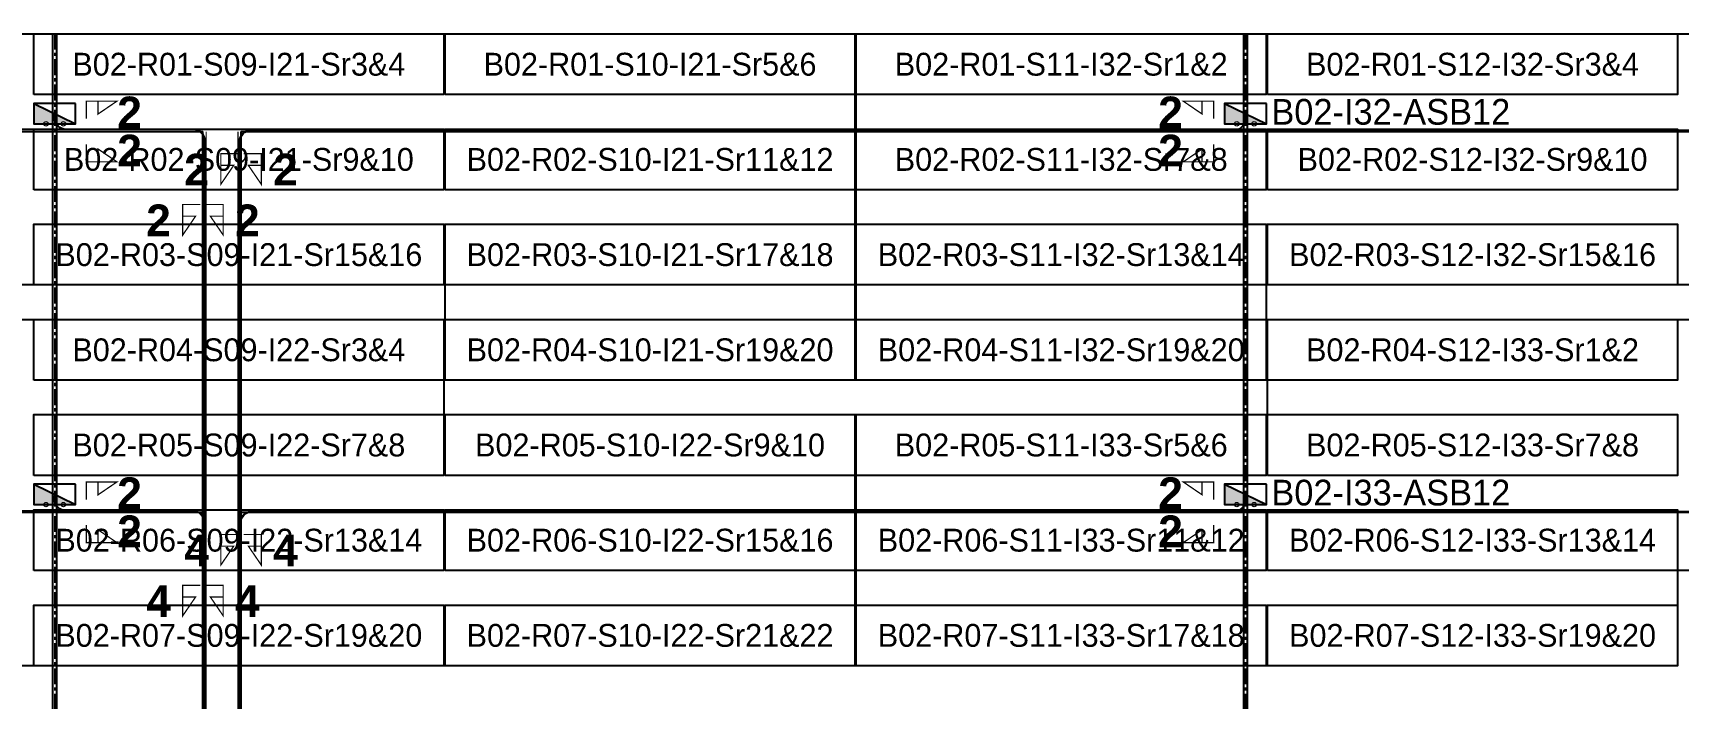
# Model space of a CAD drawing. Header units: metres. Extents: x 531689 to 532245, y 2673919 to 2674172.
# Drawn here: x 531985.8 to 532115.4, y 2674119.2 to 2674171.7 of the extents above; entities that cross this region are included whole.
import ezdxf
from ezdxf.enums import TextEntityAlignment as Align

# ---------------------------------------------------------------- set-up
doc = ezdxf.new("R2010")
doc.units = ezdxf.units.M
doc.header["$MEASUREMENT"] = 0
doc.linetypes.add('CENTER', pattern=[2, 1.25, -0.25, 0.25, -0.25])
doc.layers.add('Boundary-12.5 MW Block', color=6, linetype='Continuous', lineweight=9)
doc.layers.add('PILE', color=1, linetype='Continuous', lineweight=15)
for name, color, linetype in [('DC Trench BL-02', 40, 'Continuous'), ('E-Inverter Grouping', 2, 'Continuous'), ('Inverter Block-02', 7, 'Continuous'), ('LT Cable(AG) INV to LT Panel BL-02', 2, 'Continuous'), ('Messenger Wire Block-02 (Master Path)', 30, 'Continuous'), ('Messenger Wire Block-02 (MW Path)', 191, 'Continuous'), ('MMS Table Block-02', 8, 'Continuous'), ('Plan Line - DC BL-02', 40, 'Continuous'), ('Section Marking BL-02', 2, 'Continuous')]:
    doc.layers.add(name, color=color, linetype=linetype)
doc.styles.add('BoldTextStyle', font='arialbd.ttf')
doc.styles.get("Standard").update_dxf_attribs({"font": 'Adani Regular.ttf'})

# ---------------------------------------------------------------- blocks, each defined once
blk = doc.blocks.new('MMS Table (32.292 x 4.788)')
at = {"color": 0}
blk.add_lwpolyline([(0, -0.002), (0, 4.786), (32.292, 4.786), (32.292, -0.002)], close=True, dxfattribs=at)
at = {"color": 7}
blk.add_attdef('ID1', text='', height=1.8, dxfattribs=at).set_placement((16.146, 2.392), align=Align.MIDDLE_CENTER)
blk = doc.blocks.new('Inverter Block')
h = blk.add_hatch(color=0)
h.dxf.hatch_style = 1
h.paths.add_polyline_path([(-1.46, 2.27), (-1.46, 0.85), (1.46, 0.85)])
at = {"color": 0}
blk.add_lwpolyline([(1.46, 2.27), (-1.46, 2.27), (-1.46, 0.85), (1.46, 0.85)], close=True, dxfattribs=at)
blk.add_lwpolyline([(-1.46, 2.27), (1.46, 0.85)], dxfattribs=at)
at = {"layer": 'PILE'}
for centre in [(-0.61, 0.85), (0.61, 0.85)]:
    blk.add_circle(centre, 0.156, dxfattribs=at)
at = {"color": 7}
blk.add_attdef('ID', (-1.46, 3.01), '', height=1.8, dxfattribs=at)

msp = doc.modelspace()

# ---------------------------------------------------------------- linework, layer by layer
at = {"layer": 'Boundary-12.5 MW Block', "const_width": 0.05}
msp.add_lwpolyline([(531689.41, 2674066.58), (531721.8, 2674066.58), (531721.8, 2674171.58), (532244.88, 2674171.58), (532244.88, 2673926.79), (531953.35, 2673926.79), (531953.35, 2673919.29), (531888.66, 2673919.29), (531888.66, 2673934.29), (531856.27, 2673934.29), (531856.27, 2673949.29), (531818.98, 2673949.29), (531818.98, 2673956.79), (531786.59, 2673956.79), (531786.59, 2673971.79), (531754.2, 2673971.79), (531754.2, 2673979.29), (531721.8, 2673979.29), (531721.8, 2673994.29), (531689.41, 2673994.29)], close=True, dxfattribs=at)
at = {"layer": 'DC Trench BL-02', "color": 40, "const_width": 0.15}
msp.add_lwpolyline([(531980.07, 2674051.88, -0.414214), (531980.97, 2674052.78), (531986.73, 2674052.78, 0.414214), (531987.63, 2674053.68), (531987.63, 2674171.58), (531987.33, 2674171.58), (531987.33, 2674053.98, -0.414214), (531986.43, 2674053.08), (531980.67, 2674053.08, 0.414214), (531979.77, 2674052.18), (531979.77, 2674024.29), (531980.07, 2674024.29)], format="xyb", close=True, dxfattribs=at)
msp.add_lwpolyline([(532081.43, 2674171.58), (532081.13, 2674171.58), (532081.13, 2674024.29), (532081.43, 2674024.29)], close=True, dxfattribs=at)
at = {"layer": 'E-Inverter Grouping', "color": 3}
for points in [[(532050.52, 2674144.29), (532018.23, 2674144.29), (532018.23, 2674151.79), (531953.45, 2674151.79), (531953.45, 2674171.58), (532050.52, 2674171.58)], [(532147.7, 2674171.58), (532147.7, 2674151.79), (532082.92, 2674151.79), (532082.92, 2674144.29), (532050.62, 2674144.29), (532050.62, 2674171.58)], [(532147.7, 2674149.08), (532147.7, 2674129.29), (532115.31, 2674129.29), (532115.31, 2674121.79), (532050.62, 2674121.79), (532050.62, 2674141.58), (532083.02, 2674141.58), (532083.02, 2674149.08)]]:
    msp.add_lwpolyline(points, close=True, dxfattribs=at)
at = {"layer": 'E-Inverter Grouping'}
msp.add_lwpolyline([(532018.13, 2674141.58), (532050.52, 2674141.58), (532050.52, 2674121.79), (531953.45, 2674121.79), (531953.45, 2674149.08), (532018.13, 2674149.08)], close=True, dxfattribs=at)
at = {"layer": 'LT Cable(AG) INV to LT Panel BL-02'}
for points in [[(532008.89, 2674039.35), (532008.22, 2674039.35, -0.163474), (532007.68, 2674039.54), (532006.21, 2674040.65, 0.103275), (532005.85, 2674040.72), (532000.14, 2674040.72, -0.414214), (531999.24, 2674041.62), (531999.24, 2674052.85, -0.031335), (531999.24, 2674052.96), (531999.3, 2674053.43, 0.031335), (531999.31, 2674053.55), (531999.31, 2674163.13, 0.414214), (531998.41, 2674164.03), (531923.59, 2674164.03, -0.414214), (531922.69, 2674164.93), (531922.69, 2674165.19)], [(532008.89, 2674039.38), (532008.23, 2674039.38, -0.163327), (532007.69, 2674039.56), (532006.22, 2674040.67, 0.103275), (532005.86, 2674040.75), (532000.16, 2674040.75, -0.414214), (531999.26, 2674041.65), (531999.26, 2674052.85, -0.031335), (531999.27, 2674052.96), (531999.33, 2674053.43, 0.031335), (531999.33, 2674053.54), (531999.33, 2674163.15, 0.414214), (531998.43, 2674164.05), (531988.38, 2674164.05, -0.414214), (531987.48, 2674164.95), (531987.48, 2674165.19)], [(532008.89, 2674039.3), (532008.21, 2674039.3, -0.163771), (532007.67, 2674039.49), (532006.2, 2674040.6, 0.103275), (532005.84, 2674040.67), (532000.09, 2674040.67, -0.414214), (531999.19, 2674041.57), (531999.19, 2674052.85, -0.031335), (531999.19, 2674052.97), (531999.25, 2674053.44, 0.031335), (531999.26, 2674053.55), (531999.26, 2674133.08, 0.414214), (531998.36, 2674133.98), (531923.59, 2674133.98, -0.414214), (531922.69, 2674134.88), (531922.69, 2674135.19)], [(532008.89, 2674039.33), (532008.22, 2674039.33, -0.163622), (532007.67, 2674039.51), (532006.21, 2674040.62, 0.103275), (532005.85, 2674040.7), (532000.11, 2674040.7, -0.414214), (531999.21, 2674041.6), (531999.21, 2674052.85, -0.031335), (531999.22, 2674052.96), (531999.28, 2674053.44, 0.031335), (531999.28, 2674053.55), (531999.28, 2674133.1, 0.414214), (531998.38, 2674134), (531988.38, 2674134, -0.414214), (531987.48, 2674134.9), (531987.48, 2674135.19)]]:
    msp.add_lwpolyline(points, format="xyb", dxfattribs=at)
at = {"layer": 'LT Cable(AG) INV to LT Panel BL-02', "color": 5}
for points in [[(532009.91, 2674039.7, -0.325999), (532009.28, 2674040.56), (532009.28, 2674043.78, 0.214019), (532008.98, 2674044.45), (532002.27, 2674050.43, -0.214019), (532001.97, 2674051.1), (532001.97, 2674052.87, -0.0289), (532001.97, 2674052.98), (532002.03, 2674053.45, 0.0289), (532002.04, 2674053.56), (532002.04, 2674163.1, -0.414214), (532002.94, 2674164), (532080.38, 2674164, 0.414214), (532081.28, 2674164.9), (532081.28, 2674165.19)], [(532009.91, 2674039.74, -0.317911), (532009.31, 2674040.59), (532009.31, 2674043.79, 0.214019), (532009.01, 2674044.46), (532002.29, 2674050.44, -0.214019), (532001.99, 2674051.11), (532001.99, 2674052.87, -0.0289), (532002, 2674052.97), (532002.05, 2674053.45, 0.0289), (532002.06, 2674053.56), (532002.06, 2674163.08, -0.414214), (532002.96, 2674163.98), (532177.55, 2674163.98, 0.414214), (532178.45, 2674164.88), (532178.45, 2674165.19)], [(532009.91, 2674039.77, -0.309777), (532009.33, 2674040.61), (532009.33, 2674043.8, 0.214019), (532009.03, 2674044.47), (532002.32, 2674050.45, -0.214019), (532002.02, 2674051.12), (532002.02, 2674052.87, -0.0289), (532002.02, 2674052.97), (532002.08, 2674053.45, 0.0289), (532002.09, 2674053.56), (532002.09, 2674133.05, -0.414214), (532002.99, 2674133.95), (532080.38, 2674133.95, 0.414214), (532081.28, 2674134.85), (532081.28, 2674135.19)], [(532009.91, 2674039.81, -0.301586), (532009.36, 2674040.64), (532009.36, 2674043.81, 0.214019), (532009.06, 2674044.48), (532002.34, 2674050.46, -0.214019), (532002.04, 2674051.13), (532002.04, 2674052.87, -0.0289), (532002.05, 2674052.97), (532002.1, 2674053.45, 0.0289), (532002.11, 2674053.55), (532002.11, 2674133.03, -0.414214), (532003.01, 2674133.93), (532177.55, 2674133.93, 0.414214), (532178.45, 2674134.83), (532178.45, 2674135.19)]]:
    msp.add_lwpolyline(points, format="xyb", dxfattribs=at)
at = {"layer": 'Messenger Wire Block-02 (Master Path)'}
for points in [[(531921.06, 2674163.88), (531999.16, 2674163.88)], [(531999.16, 2674053.5), (531999.16, 2674163.88)], [(532002.16, 2674053.5), (532002.16, 2674163.88)], [(532002.16, 2674163.88), (532180.09, 2674163.88)], [(531921.06, 2674133.88), (531999.16, 2674133.88)], [(532002.16, 2674133.88), (532180.09, 2674133.88)]]:
    msp.add_lwpolyline(points, dxfattribs=at)
at = {"layer": 'Messenger Wire Block-02 (MW Path)', "const_width": 0.1}
for points in [[(531921.06, 2674163.88), (531999.16, 2674163.88)], [(531999.41, 2674053.5), (531999.41, 2674163.88)], [(532001.91, 2674053.5), (532001.91, 2674163.88)], [(532002.16, 2674163.88), (532180.09, 2674163.88)], [(531921.06, 2674133.88), (531999.16, 2674133.88)], [(532002.16, 2674133.88), (532180.09, 2674133.88)]]:
    msp.add_lwpolyline(points, dxfattribs=at)
at = {"layer": 'Plan Line - DC BL-02', "color": 6, "linetype": 'CENTER'}
for points in [[(531987.48, 2674171.58), (531987.48, 2674052.93)], [(532081.28, 2674171.58), (532081.28, 2674024.29)]]:
    msp.add_lwpolyline(points, dxfattribs=at)
at = {"layer": 'Section Marking BL-02', "color": 94, "lineweight": 35, "true_color": 0x00a500, "const_width": 0.1}
for points in [[(531989.98, 2674164.88), (531989.98, 2674166.27), (531992.38, 2674166.27), (531990.9, 2674165.26), (531990.9, 2674166.27)], [(532078.78, 2674164.88), (532078.78, 2674166.27), (532076.38, 2674166.27), (532077.86, 2674165.26), (532077.86, 2674166.27)], [(531989.98, 2674162.88), (531989.98, 2674161.49), (531992.38, 2674161.49), (531990.9, 2674162.5), (531990.9, 2674161.49)], [(532001.96, 2674162.13), (532000.57, 2674162.13), (532000.57, 2674159.73), (532001.58, 2674161.21), (532000.57, 2674161.21)], [(532002.36, 2674162.13), (532003.75, 2674162.13), (532003.75, 2674159.73), (532002.74, 2674161.21), (532003.75, 2674161.21)], [(532078.78, 2674162.88), (532078.78, 2674161.49), (532076.38, 2674161.49), (532077.86, 2674162.5), (532077.86, 2674161.49)], [(531998.96, 2674158.13), (531997.57, 2674158.13), (531997.57, 2674155.73), (531998.58, 2674157.21), (531997.57, 2674157.21)], [(531999.36, 2674158.13), (532000.75, 2674158.13), (532000.75, 2674155.73), (531999.74, 2674157.21), (532000.75, 2674157.21)], [(531989.98, 2674134.88), (531989.98, 2674136.27), (531992.38, 2674136.27), (531990.9, 2674135.26), (531990.9, 2674136.27)], [(532078.78, 2674134.88), (532078.78, 2674136.27), (532076.38, 2674136.27), (532077.86, 2674135.26), (532077.86, 2674136.27)], [(531989.98, 2674132.88), (531989.98, 2674131.49), (531992.38, 2674131.49), (531990.9, 2674132.5), (531990.9, 2674131.49)], [(532001.96, 2674132.13), (532000.57, 2674132.13), (532000.57, 2674129.73), (532001.58, 2674131.21), (532000.57, 2674131.21)], [(532002.36, 2674132.13), (532003.75, 2674132.13), (532003.75, 2674129.73), (532002.74, 2674131.21), (532003.75, 2674131.21)], [(532078.78, 2674132.88), (532078.78, 2674131.49), (532076.38, 2674131.49), (532077.86, 2674132.5), (532077.86, 2674131.49)], [(531998.96, 2674128.13), (531997.57, 2674128.13), (531997.57, 2674125.73), (531998.58, 2674127.21), (531997.57, 2674127.21)], [(531999.36, 2674128.13), (532000.75, 2674128.13), (532000.75, 2674125.73), (531999.74, 2674127.21), (532000.75, 2674127.21)]]:
    msp.add_lwpolyline(points, dxfattribs=at)

# ---------------------------------------------------------------- block references
at = {"layer": 'Inverter Block-02'}
ref = msp.add_blockref('Inverter Block', (531987.48, 2674163.53), dxfattribs=dict(at, xscale=1.124999999976148, yscale=1.124999999976148, zscale=1.124999999976148))
ref.add_attrib('ID', 'B02-I21-ASB09', (531964.6, 2674164.49), dxfattribs={"layer": '0', "color": 7, "height": 2.025})
ref = msp.add_blockref('Inverter Block', (532081.28, 2674163.53), dxfattribs=dict(at, xscale=1.124999999976148, yscale=1.124999999976148, zscale=1.124999999976148))
ref.add_attrib('ID', 'B02-I32-ASB12', (532083.32, 2674164.42), dxfattribs={"layer": '0', "color": 7, "height": 2.025})
ref = msp.add_blockref('Inverter Block', (531987.48, 2674133.53), dxfattribs=dict(at, xscale=1.124999999976148, yscale=1.124999999976148, zscale=1.124999999976148))
ref.add_attrib('ID', 'B02-I22-ASB09', (531964.6, 2674134.49), dxfattribs={"layer": '0', "color": 7, "height": 2.025})
ref = msp.add_blockref('Inverter Block', (532081.28, 2674133.53), dxfattribs=dict(at, xscale=1.124999999976148, yscale=1.124999999976148, zscale=1.124999999976148))
ref.add_attrib('ID', 'B02-I33-ASB12', (532083.32, 2674134.42), dxfattribs={"layer": '0', "color": 7, "height": 2.025})
at = {"layer": 'MMS Table Block-02'}
for p, values in [((531985.84, 2674166.79), {'ID1': 'B02-R01-S09-I21-Sr3&4'}), ((532018.23, 2674166.79), {'ID1': 'B02-R01-S10-I21-Sr5&6'}), ((532050.62, 2674166.79), {'ID1': 'B02-R01-S11-I32-Sr1&2'}), ((532083.02, 2674166.79), {'ID1': 'B02-R01-S12-I32-Sr3&4'}), ((531985.84, 2674159.29), {'ID1': 'B02-R02-S09-I21-Sr9&10'}), ((532018.23, 2674159.29), {'ID1': 'B02-R02-S10-I21-Sr11&12'}), ((532050.62, 2674159.29), {'ID1': 'B02-R02-S11-I32-Sr7&8'}), ((532083.02, 2674159.29), {'ID1': 'B02-R02-S12-I32-Sr9&10'}), ((531985.84, 2674151.79), {'ID1': 'B02-R03-S09-I21-Sr15&16'}), ((532018.23, 2674151.79), {'ID1': 'B02-R03-S10-I21-Sr17&18'}), ((532050.62, 2674151.79), {'ID1': 'B02-R03-S11-I32-Sr13&14'}), ((532083.02, 2674151.79), {'ID1': 'B02-R03-S12-I32-Sr15&16'}), ((531985.84, 2674144.29), {'ID1': 'B02-R04-S09-I22-Sr3&4'}), ((532018.23, 2674144.29), {'ID1': 'B02-R04-S10-I21-Sr19&20'}), ((532050.62, 2674144.29), {'ID1': 'B02-R04-S11-I32-Sr19&20'}), ((532083.02, 2674144.29), {'ID1': 'B02-R04-S12-I33-Sr1&2'}), ((531985.84, 2674136.79), {'ID1': 'B02-R05-S09-I22-Sr7&8'}), ((532018.23, 2674136.79), {'ID1': 'B02-R05-S10-I22-Sr9&10'}), ((532050.62, 2674136.79), {'ID1': 'B02-R05-S11-I33-Sr5&6'}), ((532083.02, 2674136.79), {'ID1': 'B02-R05-S12-I33-Sr7&8'}), ((531985.84, 2674129.29), {'ID1': 'B02-R06-S09-I22-Sr13&14'}), ((532018.23, 2674129.29), {'ID1': 'B02-R06-S10-I22-Sr15&16'}), ((532050.62, 2674129.29), {'ID1': 'B02-R06-S11-I33-Sr11&12'}), ((532083.02, 2674129.29), {'ID1': 'B02-R06-S12-I33-Sr13&14'}), ((531985.84, 2674121.79), {'ID1': 'B02-R07-S09-I22-Sr19&20'}), ((532018.23, 2674121.79), {'ID1': 'B02-R07-S10-I22-Sr21&22'}), ((532050.62, 2674121.79), {'ID1': 'B02-R07-S11-I33-Sr17&18'}), ((532083.02, 2674121.79), {'ID1': 'B02-R07-S12-I33-Sr19&20'})]:
    msp.add_blockref('MMS Table (32.292 x 4.788)', p, dxfattribs=at).add_auto_attribs(values)

# ---------------------------------------------------------------- texts
at = {"layer": 'Section Marking BL-02', "color": 94, "true_color": 0x00a500, "style": 'BoldTextStyle'}
for s, p in [('2', (531993.38, 2674165.38)), ('2', (532075.38, 2674165.38)), ('2', (531993.38, 2674162.38)), ('2', (532075.38, 2674162.38)), ('2', (531998.66, 2674160.88)), ('2', (532005.66, 2674160.88)), ('2', (531995.66, 2674156.88)), ('2', (532002.66, 2674156.88)), ('2', (531993.38, 2674135.38)), ('2', (532075.38, 2674135.38)), ('2', (531993.38, 2674132.38)), ('2', (532075.38, 2674132.38)), ('4', (531998.66, 2674130.88)), ('4', (532005.66, 2674130.88)), ('4', (531995.66, 2674126.88)), ('4', (532002.66, 2674126.88))]:
    msp.add_text(s, height=2.5, dxfattribs=at).set_placement(p, align=Align.MIDDLE_CENTER)

doc.saveas('drawing.dxf')
